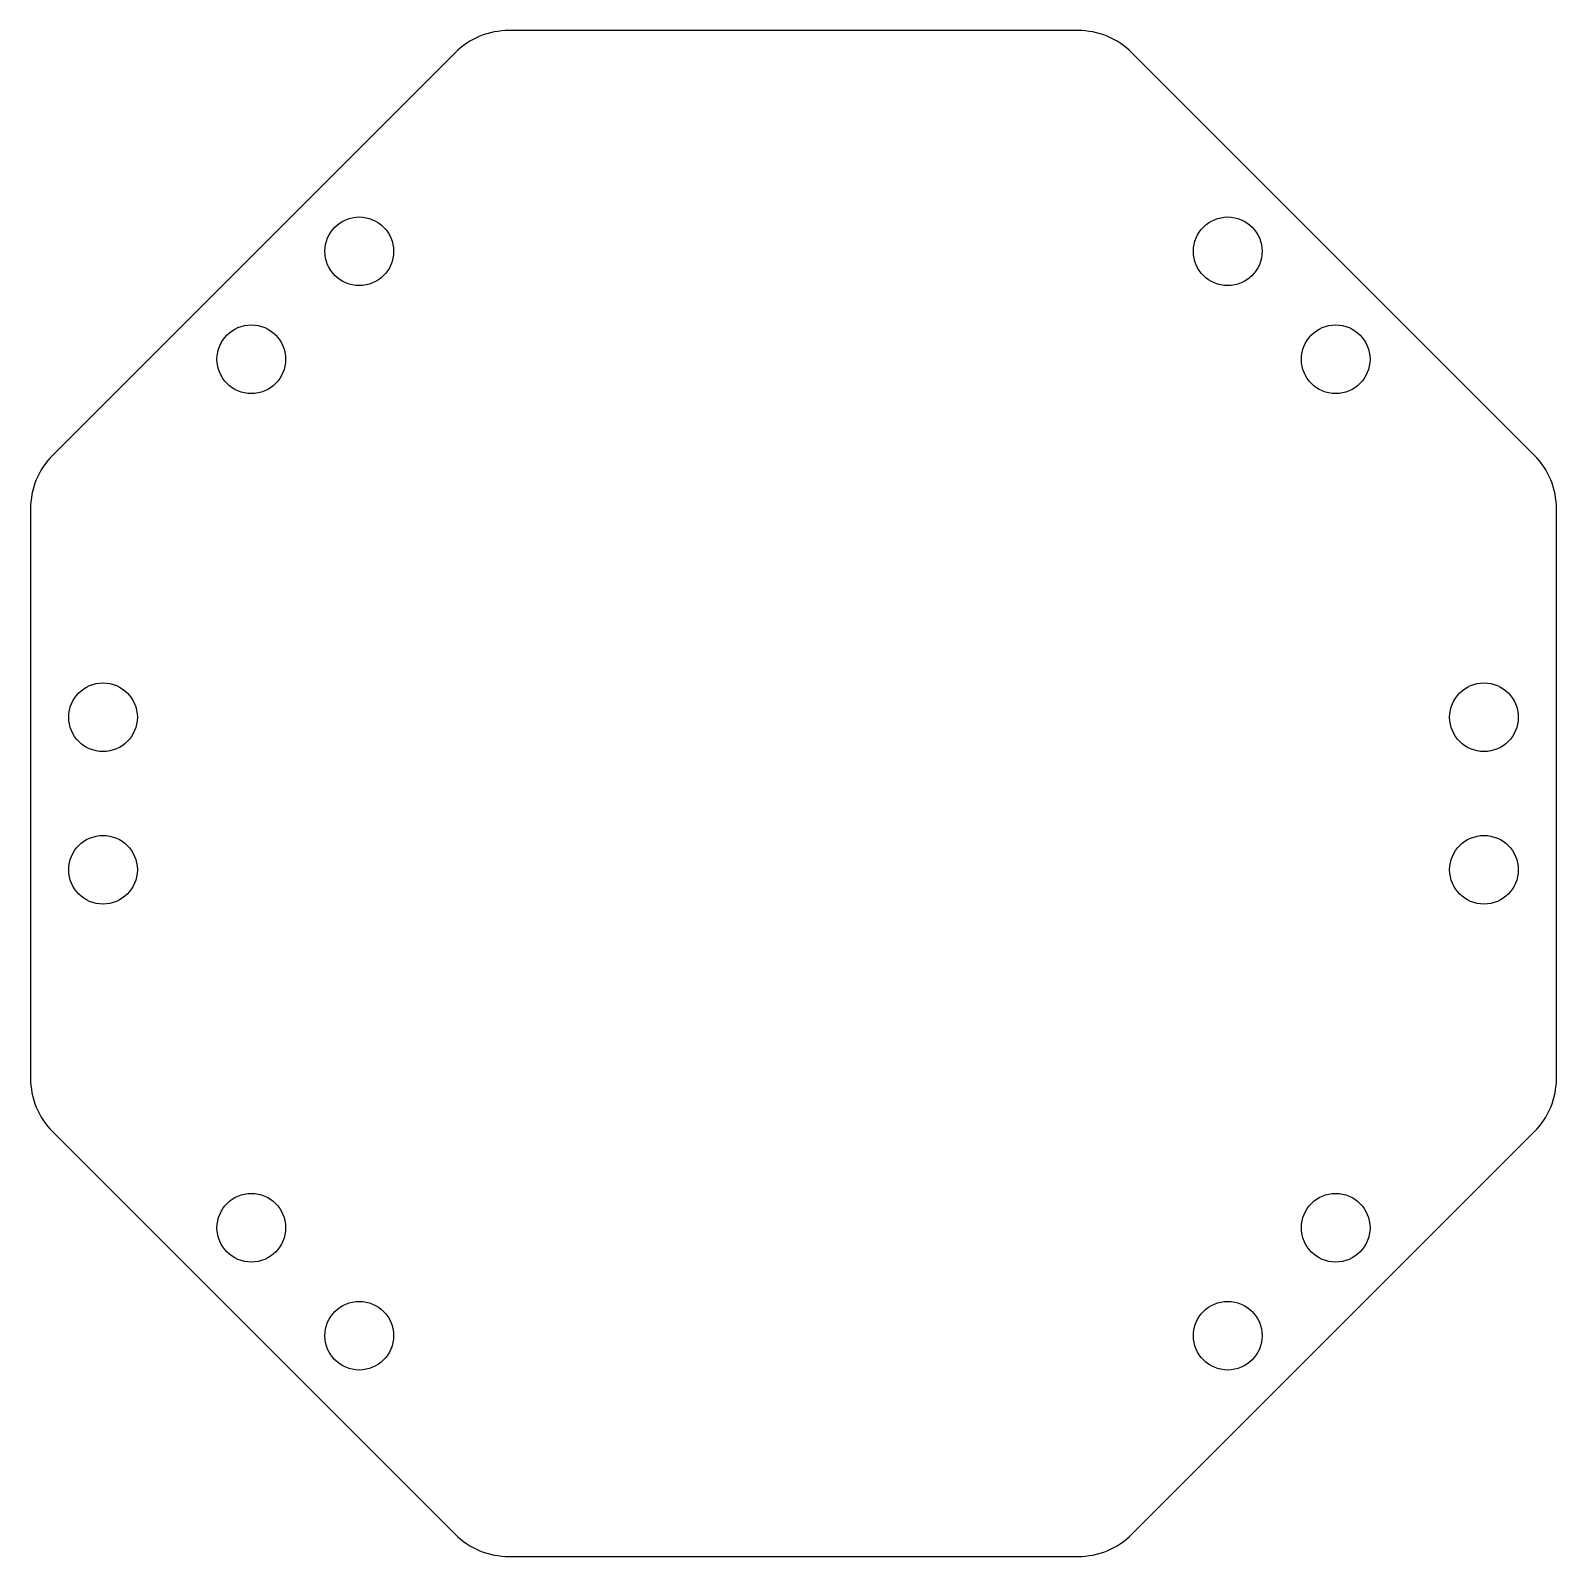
# Model space of a CAD drawing. Header units: millimetres. Extents: x -50 to 50, y -50 to 50.
import ezdxf

# ---------------------------------------------------------------- set-up
doc = ezdxf.new("R2010")
doc.units = ezdxf.units.MM
doc.layers.get('0').update_dxf_attribs({"linetype": 'CONTINUOUS'})

msp = doc.modelspace()

# ---------------------------------------------------------------- linework, layer by layer
msp.add_lwpolyline([(48.54, -22.18, 0.19891), (50, -18.64), (50, 18.64, 0.19891), (48.54, 22.18), (22.18, 48.54, 0.19891), (18.64, 50), (-18.64, 50, 0.19891), (-22.18, 48.54), (-48.54, 22.18, 0.19891), (-50, 18.64), (-50, -18.64, 0.19891), (-48.54, -22.18), (-22.18, -48.54, 0.19891), (-18.64, -50), (18.64, -50, 0.19891), (22.18, -48.54)], format="xyb", close=True)
for centre in [(-28.46, 35.53), (28.46, 35.53), (-35.53, 28.46), (35.53, 28.46), (-45.25, 5), (45.25, 5), (-45.25, -5), (45.25, -5), (-35.53, -28.46), (35.53, -28.46), (-28.46, -35.53), (28.46, -35.53)]:
    msp.add_circle(centre, 2.25)

doc.saveas('drawing.dxf')
